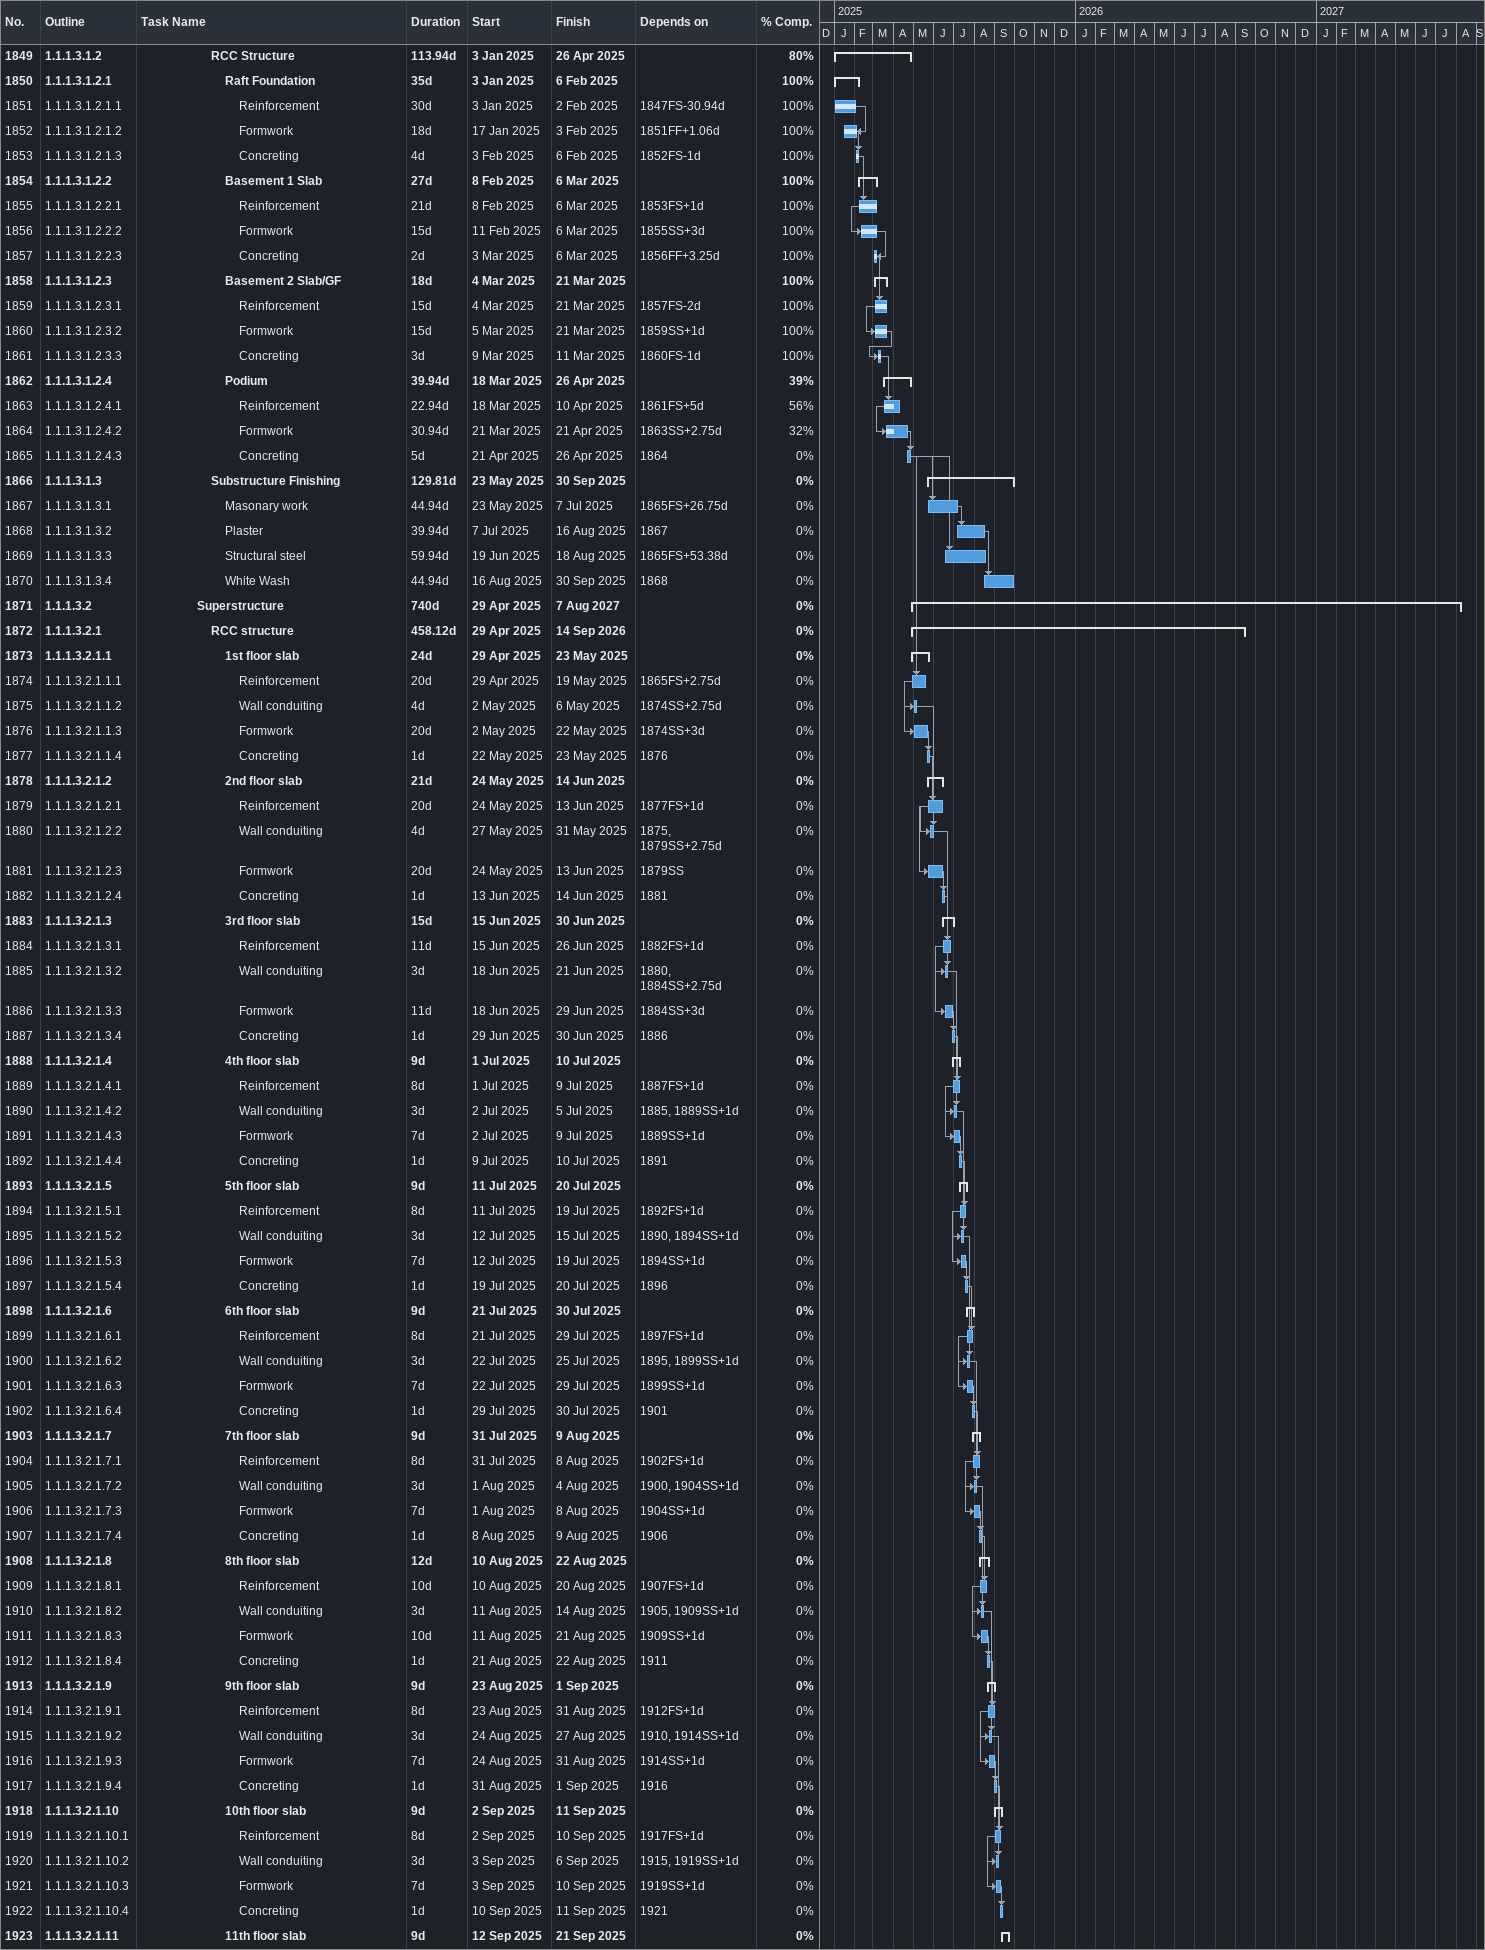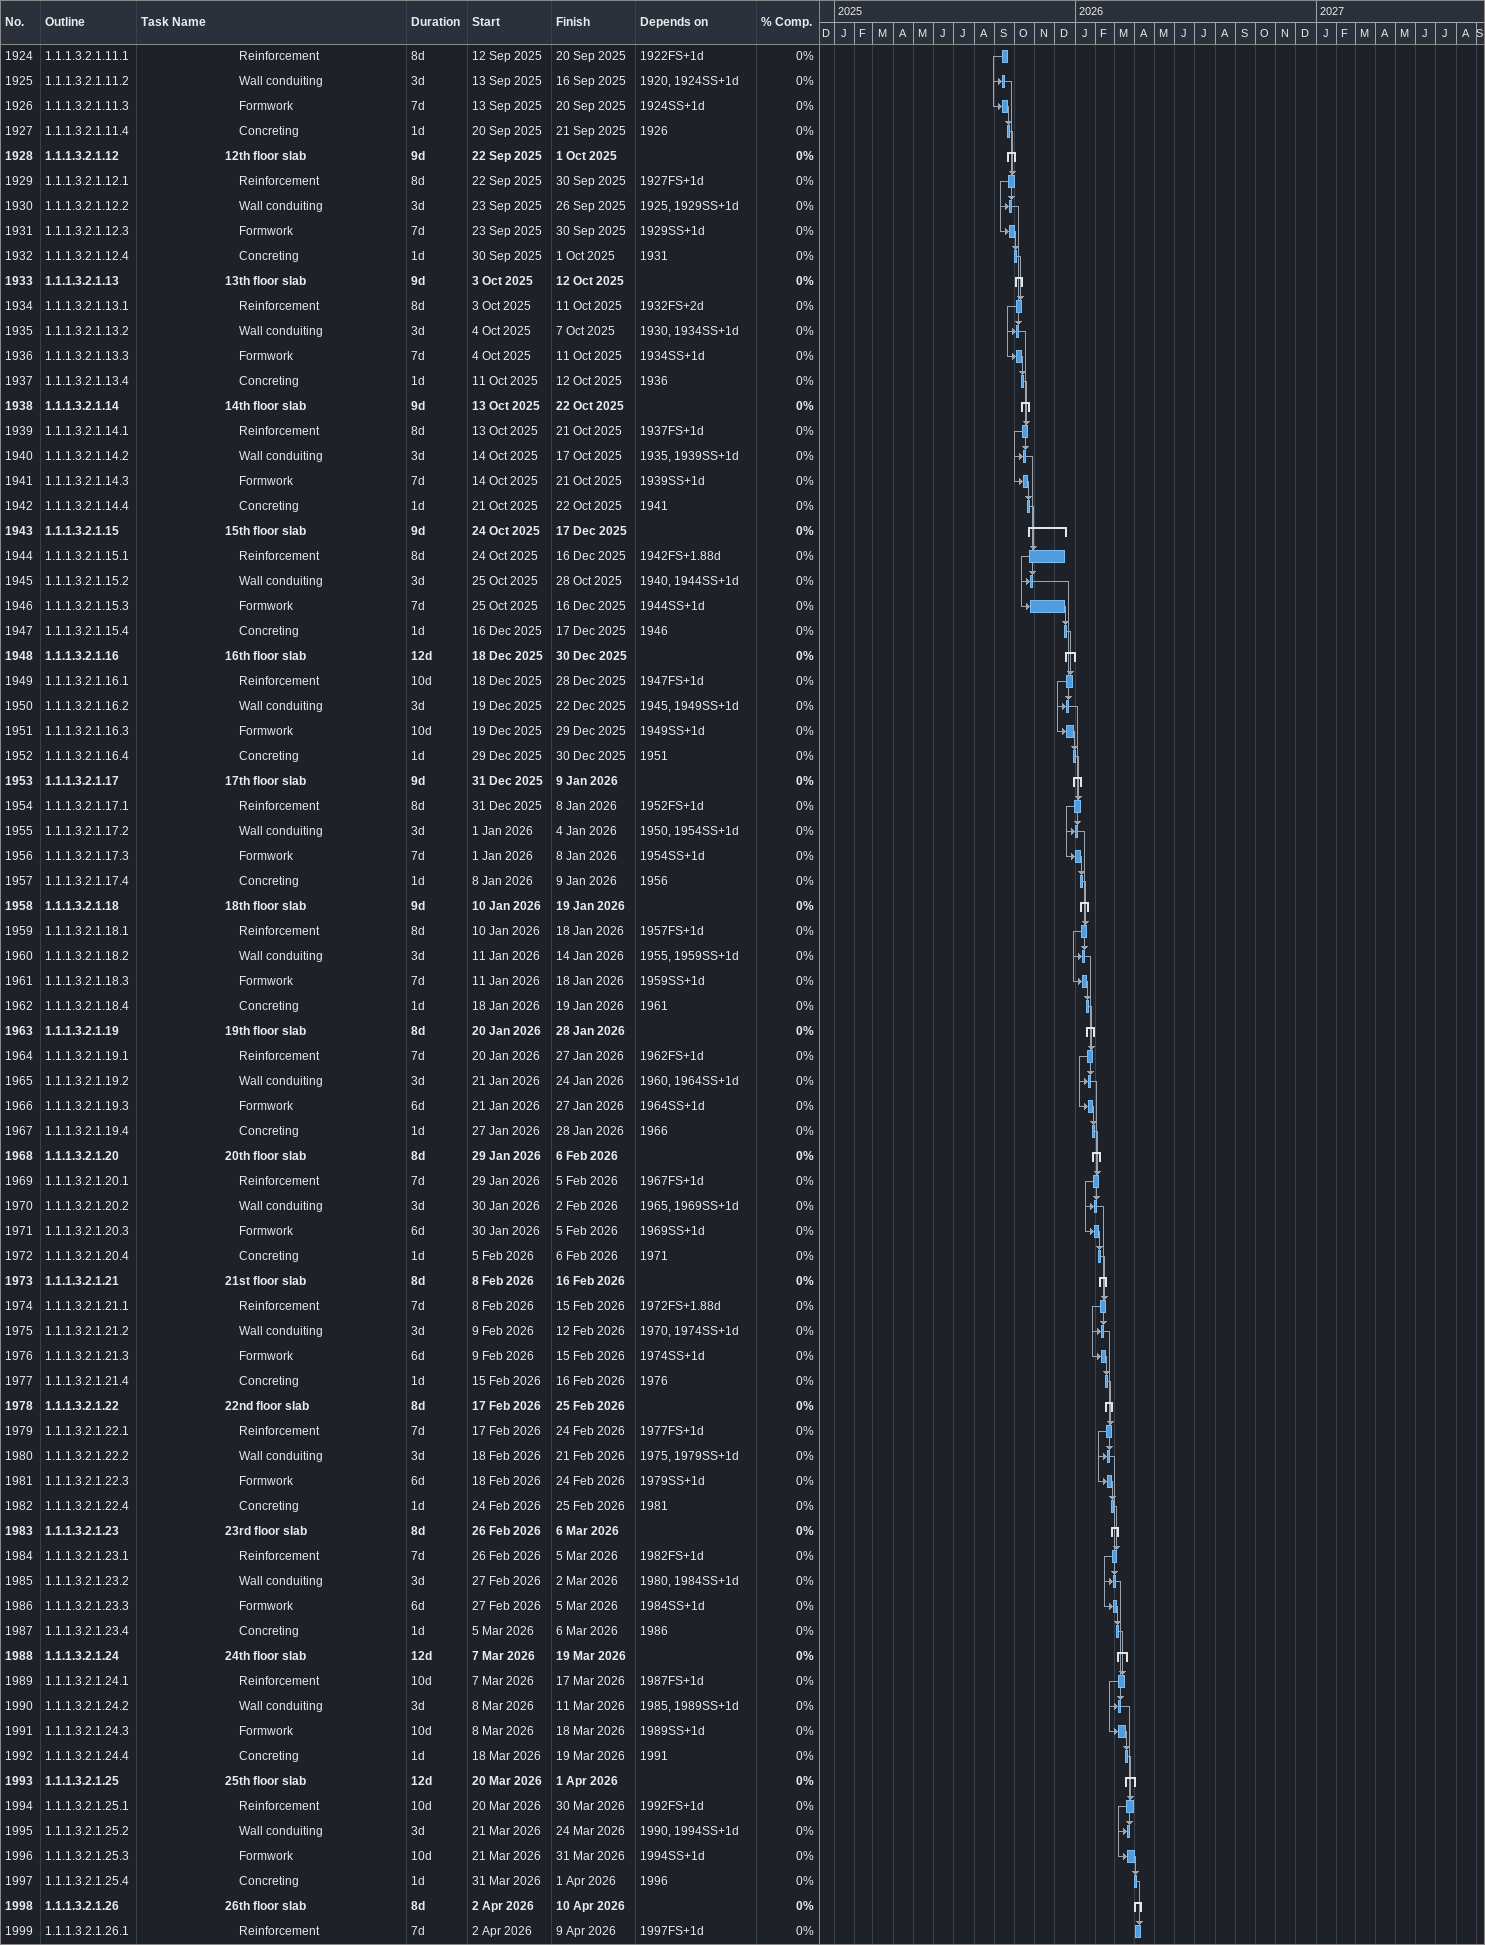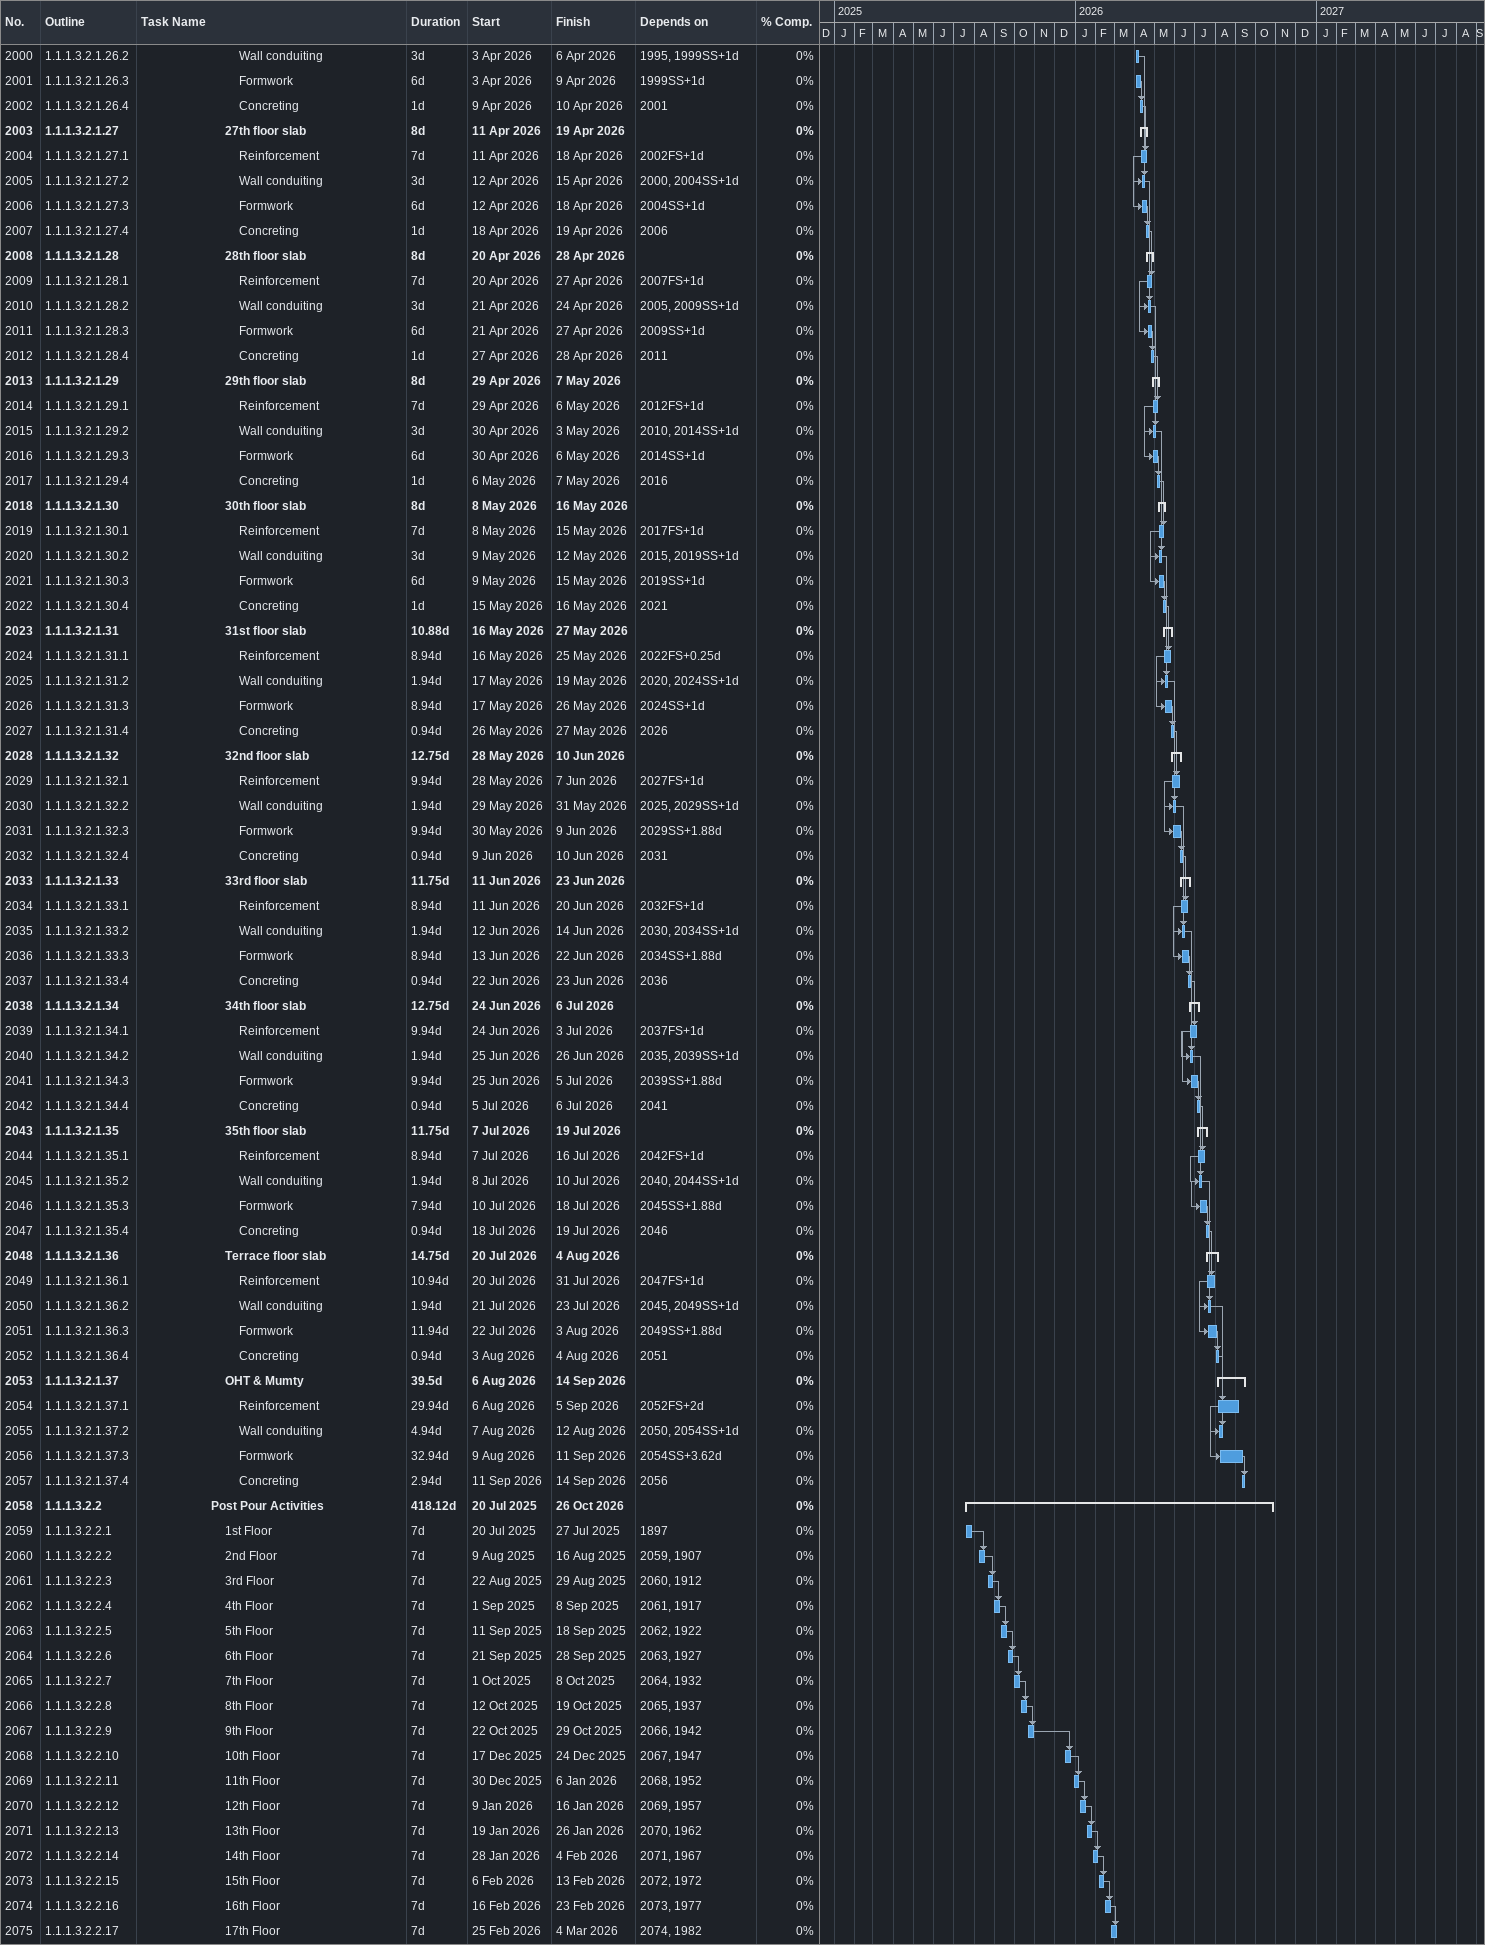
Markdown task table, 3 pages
| ID | WBS | Task | Duration | Start | Finish | Predecessors | % complete |
|---|---|---|---|---|---|---|---|
| 1849 | 1.1.1.3.1.2 | **RCC Structure** | 113.94d | 2025-01-03 | 2025-04-26 |  | 80 |
| 1850 | 1.1.1.3.1.2.1 | **Raft Foundation** | 35d | 2025-01-03 | 2025-02-06 |  | 100 |
| 1851 | 1.1.1.3.1.2.1.1 | Reinforcement | 30d | 2025-01-03 | 2025-02-02 | 1847FS-30.94d | 100 |
| 1852 | 1.1.1.3.1.2.1.2 | Formwork | 18d | 2025-01-17 | 2025-02-03 | 1851FF+1.06d | 100 |
| 1853 | 1.1.1.3.1.2.1.3 | Concreting | 4d | 2025-02-03 | 2025-02-06 | 1852FS-1d | 100 |
| 1854 | 1.1.1.3.1.2.2 | **Basement 1 Slab** | 27d | 2025-02-08 | 2025-03-06 |  | 100 |
| 1855 | 1.1.1.3.1.2.2.1 | Reinforcement | 21d | 2025-02-08 | 2025-03-06 | 1853FS+1d | 100 |
| 1856 | 1.1.1.3.1.2.2.2 | Formwork | 15d | 2025-02-11 | 2025-03-06 | 1855SS+3d | 100 |
| 1857 | 1.1.1.3.1.2.2.3 | Concreting | 2d | 2025-03-03 | 2025-03-06 | 1856FF+3.25d | 100 |
| 1858 | 1.1.1.3.1.2.3 | **Basement 2 Slab/GF** | 18d | 2025-03-04 | 2025-03-21 |  | 100 |
| 1859 | 1.1.1.3.1.2.3.1 | Reinforcement | 15d | 2025-03-04 | 2025-03-21 | 1857FS-2d | 100 |
| 1860 | 1.1.1.3.1.2.3.2 | Formwork | 15d | 2025-03-05 | 2025-03-21 | 1859SS+1d | 100 |
| 1861 | 1.1.1.3.1.2.3.3 | Concreting | 3d | 2025-03-09 | 2025-03-11 | 1860FS-1d | 100 |
| 1862 | 1.1.1.3.1.2.4 | **Podium** | 39.94d | 2025-03-18 | 2025-04-26 |  | 39 |
| 1863 | 1.1.1.3.1.2.4.1 | Reinforcement | 22.94d | 2025-03-18 | 2025-04-10 | 1861FS+5d | 56 |
| 1864 | 1.1.1.3.1.2.4.2 | Formwork | 30.94d | 2025-03-21 | 2025-04-21 | 1863SS+2.75d | 32 |
| 1865 | 1.1.1.3.1.2.4.3 | Concreting | 5d | 2025-04-21 | 2025-04-26 | 1864 | 0 |
| 1866 | 1.1.1.3.1.3 | **Substructure Finishing** | 129.81d | 2025-05-23 | 2025-09-30 |  | 0 |
| 1867 | 1.1.1.3.1.3.1 | Masonary work | 44.94d | 2025-05-23 | 2025-07-07 | 1865FS+26.75d | 0 |
| 1868 | 1.1.1.3.1.3.2 | Plaster | 39.94d | 2025-07-07 | 2025-08-16 | 1867 | 0 |
| 1869 | 1.1.1.3.1.3.3 | Structural steel | 59.94d | 2025-06-19 | 2025-08-18 | 1865FS+53.38d | 0 |
| 1870 | 1.1.1.3.1.3.4 | White Wash | 44.94d | 2025-08-16 | 2025-09-30 | 1868 | 0 |
| 1871 | 1.1.1.3.2 | **Superstructure** | 740d | 2025-04-29 | 2027-08-07 |  | 0 |
| 1872 | 1.1.1.3.2.1 | **RCC structure** | 458.12d | 2025-04-29 | 2026-09-14 |  | 0 |
| 1873 | 1.1.1.3.2.1.1 | **1st floor slab** | 24d | 2025-04-29 | 2025-05-23 |  | 0 |
| 1874 | 1.1.1.3.2.1.1.1 | Reinforcement | 20d | 2025-04-29 | 2025-05-19 | 1865FS+2.75d | 0 |
| 1875 | 1.1.1.3.2.1.1.2 | Wall conduiting | 4d | 2025-05-02 | 2025-05-06 | 1874SS+2.75d | 0 |
| 1876 | 1.1.1.3.2.1.1.3 | Formwork | 20d | 2025-05-02 | 2025-05-22 | 1874SS+3d | 0 |
| 1877 | 1.1.1.3.2.1.1.4 | Concreting | 1d | 2025-05-22 | 2025-05-23 | 1876 | 0 |
| 1878 | 1.1.1.3.2.1.2 | **2nd floor slab** | 21d | 2025-05-24 | 2025-06-14 |  | 0 |
| 1879 | 1.1.1.3.2.1.2.1 | Reinforcement | 20d | 2025-05-24 | 2025-06-13 | 1877FS+1d | 0 |
| 1880 | 1.1.1.3.2.1.2.2 | Wall conduiting | 4d | 2025-05-27 | 2025-05-31 | 1875, 1879SS+2.75d | 0 |
| 1881 | 1.1.1.3.2.1.2.3 | Formwork | 20d | 2025-05-24 | 2025-06-13 | 1879SS | 0 |
| 1882 | 1.1.1.3.2.1.2.4 | Concreting | 1d | 2025-06-13 | 2025-06-14 | 1881 | 0 |
| 1883 | 1.1.1.3.2.1.3 | **3rd floor slab** | 15d | 2025-06-15 | 2025-06-30 |  | 0 |
| 1884 | 1.1.1.3.2.1.3.1 | Reinforcement | 11d | 2025-06-15 | 2025-06-26 | 1882FS+1d | 0 |
| 1885 | 1.1.1.3.2.1.3.2 | Wall conduiting | 3d | 2025-06-18 | 2025-06-21 | 1880, 1884SS+2.75d | 0 |
| 1886 | 1.1.1.3.2.1.3.3 | Formwork | 11d | 2025-06-18 | 2025-06-29 | 1884SS+3d | 0 |
| 1887 | 1.1.1.3.2.1.3.4 | Concreting | 1d | 2025-06-29 | 2025-06-30 | 1886 | 0 |
| 1888 | 1.1.1.3.2.1.4 | **4th floor slab** | 9d | 2025-07-01 | 2025-07-10 |  | 0 |
| 1889 | 1.1.1.3.2.1.4.1 | Reinforcement | 8d | 2025-07-01 | 2025-07-09 | 1887FS+1d | 0 |
| 1890 | 1.1.1.3.2.1.4.2 | Wall conduiting | 3d | 2025-07-02 | 2025-07-05 | 1885, 1889SS+1d | 0 |
| 1891 | 1.1.1.3.2.1.4.3 | Formwork | 7d | 2025-07-02 | 2025-07-09 | 1889SS+1d | 0 |
| 1892 | 1.1.1.3.2.1.4.4 | Concreting | 1d | 2025-07-09 | 2025-07-10 | 1891 | 0 |
| 1893 | 1.1.1.3.2.1.5 | **5th floor slab** | 9d | 2025-07-11 | 2025-07-20 |  | 0 |
| 1894 | 1.1.1.3.2.1.5.1 | Reinforcement | 8d | 2025-07-11 | 2025-07-19 | 1892FS+1d | 0 |
| 1895 | 1.1.1.3.2.1.5.2 | Wall conduiting | 3d | 2025-07-12 | 2025-07-15 | 1890, 1894SS+1d | 0 |
| 1896 | 1.1.1.3.2.1.5.3 | Formwork | 7d | 2025-07-12 | 2025-07-19 | 1894SS+1d | 0 |
| 1897 | 1.1.1.3.2.1.5.4 | Concreting | 1d | 2025-07-19 | 2025-07-20 | 1896 | 0 |
| 1898 | 1.1.1.3.2.1.6 | **6th floor slab** | 9d | 2025-07-21 | 2025-07-30 |  | 0 |
| 1899 | 1.1.1.3.2.1.6.1 | Reinforcement | 8d | 2025-07-21 | 2025-07-29 | 1897FS+1d | 0 |
| 1900 | 1.1.1.3.2.1.6.2 | Wall conduiting | 3d | 2025-07-22 | 2025-07-25 | 1895, 1899SS+1d | 0 |
| 1901 | 1.1.1.3.2.1.6.3 | Formwork | 7d | 2025-07-22 | 2025-07-29 | 1899SS+1d | 0 |
| 1902 | 1.1.1.3.2.1.6.4 | Concreting | 1d | 2025-07-29 | 2025-07-30 | 1901 | 0 |
| 1903 | 1.1.1.3.2.1.7 | **7th floor slab** | 9d | 2025-07-31 | 2025-08-09 |  | 0 |
| 1904 | 1.1.1.3.2.1.7.1 | Reinforcement | 8d | 2025-07-31 | 2025-08-08 | 1902FS+1d | 0 |
| 1905 | 1.1.1.3.2.1.7.2 | Wall conduiting | 3d | 2025-08-01 | 2025-08-04 | 1900, 1904SS+1d | 0 |
| 1906 | 1.1.1.3.2.1.7.3 | Formwork | 7d | 2025-08-01 | 2025-08-08 | 1904SS+1d | 0 |
| 1907 | 1.1.1.3.2.1.7.4 | Concreting | 1d | 2025-08-08 | 2025-08-09 | 1906 | 0 |
| 1908 | 1.1.1.3.2.1.8 | **8th floor slab** | 12d | 2025-08-10 | 2025-08-22 |  | 0 |
| 1909 | 1.1.1.3.2.1.8.1 | Reinforcement | 10d | 2025-08-10 | 2025-08-20 | 1907FS+1d | 0 |
| 1910 | 1.1.1.3.2.1.8.2 | Wall conduiting | 3d | 2025-08-11 | 2025-08-14 | 1905, 1909SS+1d | 0 |
| 1911 | 1.1.1.3.2.1.8.3 | Formwork | 10d | 2025-08-11 | 2025-08-21 | 1909SS+1d | 0 |
| 1912 | 1.1.1.3.2.1.8.4 | Concreting | 1d | 2025-08-21 | 2025-08-22 | 1911 | 0 |
| 1913 | 1.1.1.3.2.1.9 | **9th floor slab** | 9d | 2025-08-23 | 2025-09-01 |  | 0 |
| 1914 | 1.1.1.3.2.1.9.1 | Reinforcement | 8d | 2025-08-23 | 2025-08-31 | 1912FS+1d | 0 |
| 1915 | 1.1.1.3.2.1.9.2 | Wall conduiting | 3d | 2025-08-24 | 2025-08-27 | 1910, 1914SS+1d | 0 |
| 1916 | 1.1.1.3.2.1.9.3 | Formwork | 7d | 2025-08-24 | 2025-08-31 | 1914SS+1d | 0 |
| 1917 | 1.1.1.3.2.1.9.4 | Concreting | 1d | 2025-08-31 | 2025-09-01 | 1916 | 0 |
| 1918 | 1.1.1.3.2.1.10 | **10th floor slab** | 9d | 2025-09-02 | 2025-09-11 |  | 0 |
| 1919 | 1.1.1.3.2.1.10.1 | Reinforcement | 8d | 2025-09-02 | 2025-09-10 | 1917FS+1d | 0 |
| 1920 | 1.1.1.3.2.1.10.2 | Wall conduiting | 3d | 2025-09-03 | 2025-09-06 | 1915, 1919SS+1d | 0 |
| 1921 | 1.1.1.3.2.1.10.3 | Formwork | 7d | 2025-09-03 | 2025-09-10 | 1919SS+1d | 0 |
| 1922 | 1.1.1.3.2.1.10.4 | Concreting | 1d | 2025-09-10 | 2025-09-11 | 1921 | 0 |
| 1923 | 1.1.1.3.2.1.11 | **11th floor slab** | 9d | 2025-09-12 | 2025-09-21 |  | 0 |
| 1924 | 1.1.1.3.2.1.11.1 | Reinforcement | 8d | 2025-09-12 | 2025-09-20 | 1922FS+1d | 0 |
| 1925 | 1.1.1.3.2.1.11.2 | Wall conduiting | 3d | 2025-09-13 | 2025-09-16 | 1920, 1924SS+1d | 0 |
| 1926 | 1.1.1.3.2.1.11.3 | Formwork | 7d | 2025-09-13 | 2025-09-20 | 1924SS+1d | 0 |
| 1927 | 1.1.1.3.2.1.11.4 | Concreting | 1d | 2025-09-20 | 2025-09-21 | 1926 | 0 |
| 1928 | 1.1.1.3.2.1.12 | **12th floor slab** | 9d | 2025-09-22 | 2025-10-01 |  | 0 |
| 1929 | 1.1.1.3.2.1.12.1 | Reinforcement | 8d | 2025-09-22 | 2025-09-30 | 1927FS+1d | 0 |
| 1930 | 1.1.1.3.2.1.12.2 | Wall conduiting | 3d | 2025-09-23 | 2025-09-26 | 1925, 1929SS+1d | 0 |
| 1931 | 1.1.1.3.2.1.12.3 | Formwork | 7d | 2025-09-23 | 2025-09-30 | 1929SS+1d | 0 |
| 1932 | 1.1.1.3.2.1.12.4 | Concreting | 1d | 2025-09-30 | 2025-10-01 | 1931 | 0 |
| 1933 | 1.1.1.3.2.1.13 | **13th floor slab** | 9d | 2025-10-03 | 2025-10-12 |  | 0 |
| 1934 | 1.1.1.3.2.1.13.1 | Reinforcement | 8d | 2025-10-03 | 2025-10-11 | 1932FS+2d | 0 |
| 1935 | 1.1.1.3.2.1.13.2 | Wall conduiting | 3d | 2025-10-04 | 2025-10-07 | 1930, 1934SS+1d | 0 |
| 1936 | 1.1.1.3.2.1.13.3 | Formwork | 7d | 2025-10-04 | 2025-10-11 | 1934SS+1d | 0 |
| 1937 | 1.1.1.3.2.1.13.4 | Concreting | 1d | 2025-10-11 | 2025-10-12 | 1936 | 0 |
| 1938 | 1.1.1.3.2.1.14 | **14th floor slab** | 9d | 2025-10-13 | 2025-10-22 |  | 0 |
| 1939 | 1.1.1.3.2.1.14.1 | Reinforcement | 8d | 2025-10-13 | 2025-10-21 | 1937FS+1d | 0 |
| 1940 | 1.1.1.3.2.1.14.2 | Wall conduiting | 3d | 2025-10-14 | 2025-10-17 | 1935, 1939SS+1d | 0 |
| 1941 | 1.1.1.3.2.1.14.3 | Formwork | 7d | 2025-10-14 | 2025-10-21 | 1939SS+1d | 0 |
| 1942 | 1.1.1.3.2.1.14.4 | Concreting | 1d | 2025-10-21 | 2025-10-22 | 1941 | 0 |
| 1943 | 1.1.1.3.2.1.15 | **15th floor slab** | 9d | 2025-10-24 | 2025-12-17 |  | 0 |
| 1944 | 1.1.1.3.2.1.15.1 | Reinforcement | 8d | 2025-10-24 | 2025-12-16 | 1942FS+1.88d | 0 |
| 1945 | 1.1.1.3.2.1.15.2 | Wall conduiting | 3d | 2025-10-25 | 2025-10-28 | 1940, 1944SS+1d | 0 |
| 1946 | 1.1.1.3.2.1.15.3 | Formwork | 7d | 2025-10-25 | 2025-12-16 | 1944SS+1d | 0 |
| 1947 | 1.1.1.3.2.1.15.4 | Concreting | 1d | 2025-12-16 | 2025-12-17 | 1946 | 0 |
| 1948 | 1.1.1.3.2.1.16 | **16th floor slab** | 12d | 2025-12-18 | 2025-12-30 |  | 0 |
| 1949 | 1.1.1.3.2.1.16.1 | Reinforcement | 10d | 2025-12-18 | 2025-12-28 | 1947FS+1d | 0 |
| 1950 | 1.1.1.3.2.1.16.2 | Wall conduiting | 3d | 2025-12-19 | 2025-12-22 | 1945, 1949SS+1d | 0 |
| 1951 | 1.1.1.3.2.1.16.3 | Formwork | 10d | 2025-12-19 | 2025-12-29 | 1949SS+1d | 0 |
| 1952 | 1.1.1.3.2.1.16.4 | Concreting | 1d | 2025-12-29 | 2025-12-30 | 1951 | 0 |
| 1953 | 1.1.1.3.2.1.17 | **17th floor slab** | 9d | 2025-12-31 | 2026-01-09 |  | 0 |
| 1954 | 1.1.1.3.2.1.17.1 | Reinforcement | 8d | 2025-12-31 | 2026-01-08 | 1952FS+1d | 0 |
| 1955 | 1.1.1.3.2.1.17.2 | Wall conduiting | 3d | 2026-01-01 | 2026-01-04 | 1950, 1954SS+1d | 0 |
| 1956 | 1.1.1.3.2.1.17.3 | Formwork | 7d | 2026-01-01 | 2026-01-08 | 1954SS+1d | 0 |
| 1957 | 1.1.1.3.2.1.17.4 | Concreting | 1d | 2026-01-08 | 2026-01-09 | 1956 | 0 |
| 1958 | 1.1.1.3.2.1.18 | **18th floor slab** | 9d | 2026-01-10 | 2026-01-19 |  | 0 |
| 1959 | 1.1.1.3.2.1.18.1 | Reinforcement | 8d | 2026-01-10 | 2026-01-18 | 1957FS+1d | 0 |
| 1960 | 1.1.1.3.2.1.18.2 | Wall conduiting | 3d | 2026-01-11 | 2026-01-14 | 1955, 1959SS+1d | 0 |
| 1961 | 1.1.1.3.2.1.18.3 | Formwork | 7d | 2026-01-11 | 2026-01-18 | 1959SS+1d | 0 |
| 1962 | 1.1.1.3.2.1.18.4 | Concreting | 1d | 2026-01-18 | 2026-01-19 | 1961 | 0 |
| 1963 | 1.1.1.3.2.1.19 | **19th floor slab** | 8d | 2026-01-20 | 2026-01-28 |  | 0 |
| 1964 | 1.1.1.3.2.1.19.1 | Reinforcement | 7d | 2026-01-20 | 2026-01-27 | 1962FS+1d | 0 |
| 1965 | 1.1.1.3.2.1.19.2 | Wall conduiting | 3d | 2026-01-21 | 2026-01-24 | 1960, 1964SS+1d | 0 |
| 1966 | 1.1.1.3.2.1.19.3 | Formwork | 6d | 2026-01-21 | 2026-01-27 | 1964SS+1d | 0 |
| 1967 | 1.1.1.3.2.1.19.4 | Concreting | 1d | 2026-01-27 | 2026-01-28 | 1966 | 0 |
| 1968 | 1.1.1.3.2.1.20 | **20th floor slab** | 8d | 2026-01-29 | 2026-02-06 |  | 0 |
| 1969 | 1.1.1.3.2.1.20.1 | Reinforcement | 7d | 2026-01-29 | 2026-02-05 | 1967FS+1d | 0 |
| 1970 | 1.1.1.3.2.1.20.2 | Wall conduiting | 3d | 2026-01-30 | 2026-02-02 | 1965, 1969SS+1d | 0 |
| 1971 | 1.1.1.3.2.1.20.3 | Formwork | 6d | 2026-01-30 | 2026-02-05 | 1969SS+1d | 0 |
| 1972 | 1.1.1.3.2.1.20.4 | Concreting | 1d | 2026-02-05 | 2026-02-06 | 1971 | 0 |
| 1973 | 1.1.1.3.2.1.21 | **21st floor slab** | 8d | 2026-02-08 | 2026-02-16 |  | 0 |
| 1974 | 1.1.1.3.2.1.21.1 | Reinforcement | 7d | 2026-02-08 | 2026-02-15 | 1972FS+1.88d | 0 |
| 1975 | 1.1.1.3.2.1.21.2 | Wall conduiting | 3d | 2026-02-09 | 2026-02-12 | 1970, 1974SS+1d | 0 |
| 1976 | 1.1.1.3.2.1.21.3 | Formwork | 6d | 2026-02-09 | 2026-02-15 | 1974SS+1d | 0 |
| 1977 | 1.1.1.3.2.1.21.4 | Concreting | 1d | 2026-02-15 | 2026-02-16 | 1976 | 0 |
| 1978 | 1.1.1.3.2.1.22 | **22nd floor slab** | 8d | 2026-02-17 | 2026-02-25 |  | 0 |
| 1979 | 1.1.1.3.2.1.22.1 | Reinforcement | 7d | 2026-02-17 | 2026-02-24 | 1977FS+1d | 0 |
| 1980 | 1.1.1.3.2.1.22.2 | Wall conduiting | 3d | 2026-02-18 | 2026-02-21 | 1975, 1979SS+1d | 0 |
| 1981 | 1.1.1.3.2.1.22.3 | Formwork | 6d | 2026-02-18 | 2026-02-24 | 1979SS+1d | 0 |
| 1982 | 1.1.1.3.2.1.22.4 | Concreting | 1d | 2026-02-24 | 2026-02-25 | 1981 | 0 |
| 1983 | 1.1.1.3.2.1.23 | **23rd floor slab** | 8d | 2026-02-26 | 2026-03-06 |  | 0 |
| 1984 | 1.1.1.3.2.1.23.1 | Reinforcement | 7d | 2026-02-26 | 2026-03-05 | 1982FS+1d | 0 |
| 1985 | 1.1.1.3.2.1.23.2 | Wall conduiting | 3d | 2026-02-27 | 2026-03-02 | 1980, 1984SS+1d | 0 |
| 1986 | 1.1.1.3.2.1.23.3 | Formwork | 6d | 2026-02-27 | 2026-03-05 | 1984SS+1d | 0 |
| 1987 | 1.1.1.3.2.1.23.4 | Concreting | 1d | 2026-03-05 | 2026-03-06 | 1986 | 0 |
| 1988 | 1.1.1.3.2.1.24 | **24th floor slab** | 12d | 2026-03-07 | 2026-03-19 |  | 0 |
| 1989 | 1.1.1.3.2.1.24.1 | Reinforcement | 10d | 2026-03-07 | 2026-03-17 | 1987FS+1d | 0 |
| 1990 | 1.1.1.3.2.1.24.2 | Wall conduiting | 3d | 2026-03-08 | 2026-03-11 | 1985, 1989SS+1d | 0 |
| 1991 | 1.1.1.3.2.1.24.3 | Formwork | 10d | 2026-03-08 | 2026-03-18 | 1989SS+1d | 0 |
| 1992 | 1.1.1.3.2.1.24.4 | Concreting | 1d | 2026-03-18 | 2026-03-19 | 1991 | 0 |
| 1993 | 1.1.1.3.2.1.25 | **25th floor slab** | 12d | 2026-03-20 | 2026-04-01 |  | 0 |
| 1994 | 1.1.1.3.2.1.25.1 | Reinforcement | 10d | 2026-03-20 | 2026-03-30 | 1992FS+1d | 0 |
| 1995 | 1.1.1.3.2.1.25.2 | Wall conduiting | 3d | 2026-03-21 | 2026-03-24 | 1990, 1994SS+1d | 0 |
| 1996 | 1.1.1.3.2.1.25.3 | Formwork | 10d | 2026-03-21 | 2026-03-31 | 1994SS+1d | 0 |
| 1997 | 1.1.1.3.2.1.25.4 | Concreting | 1d | 2026-03-31 | 2026-04-01 | 1996 | 0 |
| 1998 | 1.1.1.3.2.1.26 | **26th floor slab** | 8d | 2026-04-02 | 2026-04-10 |  | 0 |
| 1999 | 1.1.1.3.2.1.26.1 | Reinforcement | 7d | 2026-04-02 | 2026-04-09 | 1997FS+1d | 0 |
| 2000 | 1.1.1.3.2.1.26.2 | Wall conduiting | 3d | 2026-04-03 | 2026-04-06 | 1995, 1999SS+1d | 0 |
| 2001 | 1.1.1.3.2.1.26.3 | Formwork | 6d | 2026-04-03 | 2026-04-09 | 1999SS+1d | 0 |
| 2002 | 1.1.1.3.2.1.26.4 | Concreting | 1d | 2026-04-09 | 2026-04-10 | 2001 | 0 |
| 2003 | 1.1.1.3.2.1.27 | **27th floor slab** | 8d | 2026-04-11 | 2026-04-19 |  | 0 |
| 2004 | 1.1.1.3.2.1.27.1 | Reinforcement | 7d | 2026-04-11 | 2026-04-18 | 2002FS+1d | 0 |
| 2005 | 1.1.1.3.2.1.27.2 | Wall conduiting | 3d | 2026-04-12 | 2026-04-15 | 2000, 2004SS+1d | 0 |
| 2006 | 1.1.1.3.2.1.27.3 | Formwork | 6d | 2026-04-12 | 2026-04-18 | 2004SS+1d | 0 |
| 2007 | 1.1.1.3.2.1.27.4 | Concreting | 1d | 2026-04-18 | 2026-04-19 | 2006 | 0 |
| 2008 | 1.1.1.3.2.1.28 | **28th floor slab** | 8d | 2026-04-20 | 2026-04-28 |  | 0 |
| 2009 | 1.1.1.3.2.1.28.1 | Reinforcement | 7d | 2026-04-20 | 2026-04-27 | 2007FS+1d | 0 |
| 2010 | 1.1.1.3.2.1.28.2 | Wall conduiting | 3d | 2026-04-21 | 2026-04-24 | 2005, 2009SS+1d | 0 |
| 2011 | 1.1.1.3.2.1.28.3 | Formwork | 6d | 2026-04-21 | 2026-04-27 | 2009SS+1d | 0 |
| 2012 | 1.1.1.3.2.1.28.4 | Concreting | 1d | 2026-04-27 | 2026-04-28 | 2011 | 0 |
| 2013 | 1.1.1.3.2.1.29 | **29th floor slab** | 8d | 2026-04-29 | 2026-05-07 |  | 0 |
| 2014 | 1.1.1.3.2.1.29.1 | Reinforcement | 7d | 2026-04-29 | 2026-05-06 | 2012FS+1d | 0 |
| 2015 | 1.1.1.3.2.1.29.2 | Wall conduiting | 3d | 2026-04-30 | 2026-05-03 | 2010, 2014SS+1d | 0 |
| 2016 | 1.1.1.3.2.1.29.3 | Formwork | 6d | 2026-04-30 | 2026-05-06 | 2014SS+1d | 0 |
| 2017 | 1.1.1.3.2.1.29.4 | Concreting | 1d | 2026-05-06 | 2026-05-07 | 2016 | 0 |
| 2018 | 1.1.1.3.2.1.30 | **30th floor slab** | 8d | 2026-05-08 | 2026-05-16 |  | 0 |
| 2019 | 1.1.1.3.2.1.30.1 | Reinforcement | 7d | 2026-05-08 | 2026-05-15 | 2017FS+1d | 0 |
| 2020 | 1.1.1.3.2.1.30.2 | Wall conduiting | 3d | 2026-05-09 | 2026-05-12 | 2015, 2019SS+1d | 0 |
| 2021 | 1.1.1.3.2.1.30.3 | Formwork | 6d | 2026-05-09 | 2026-05-15 | 2019SS+1d | 0 |
| 2022 | 1.1.1.3.2.1.30.4 | Concreting | 1d | 2026-05-15 | 2026-05-16 | 2021 | 0 |
| 2023 | 1.1.1.3.2.1.31 | **31st floor slab** | 10.88d | 2026-05-16 | 2026-05-27 |  | 0 |
| 2024 | 1.1.1.3.2.1.31.1 | Reinforcement | 8.94d | 2026-05-16 | 2026-05-25 | 2022FS+0.25d | 0 |
| 2025 | 1.1.1.3.2.1.31.2 | Wall conduiting | 1.94d | 2026-05-17 | 2026-05-19 | 2020, 2024SS+1d | 0 |
| 2026 | 1.1.1.3.2.1.31.3 | Formwork | 8.94d | 2026-05-17 | 2026-05-26 | 2024SS+1d | 0 |
| 2027 | 1.1.1.3.2.1.31.4 | Concreting | 0.94d | 2026-05-26 | 2026-05-27 | 2026 | 0 |
| 2028 | 1.1.1.3.2.1.32 | **32nd floor slab** | 12.75d | 2026-05-28 | 2026-06-10 |  | 0 |
| 2029 | 1.1.1.3.2.1.32.1 | Reinforcement | 9.94d | 2026-05-28 | 2026-06-07 | 2027FS+1d | 0 |
| 2030 | 1.1.1.3.2.1.32.2 | Wall conduiting | 1.94d | 2026-05-29 | 2026-05-31 | 2025, 2029SS+1d | 0 |
| 2031 | 1.1.1.3.2.1.32.3 | Formwork | 9.94d | 2026-05-30 | 2026-06-09 | 2029SS+1.88d | 0 |
| 2032 | 1.1.1.3.2.1.32.4 | Concreting | 0.94d | 2026-06-09 | 2026-06-10 | 2031 | 0 |
| 2033 | 1.1.1.3.2.1.33 | **33rd floor slab** | 11.75d | 2026-06-11 | 2026-06-23 |  | 0 |
| 2034 | 1.1.1.3.2.1.33.1 | Reinforcement | 8.94d | 2026-06-11 | 2026-06-20 | 2032FS+1d | 0 |
| 2035 | 1.1.1.3.2.1.33.2 | Wall conduiting | 1.94d | 2026-06-12 | 2026-06-14 | 2030, 2034SS+1d | 0 |
| 2036 | 1.1.1.3.2.1.33.3 | Formwork | 8.94d | 2026-06-13 | 2026-06-22 | 2034SS+1.88d | 0 |
| 2037 | 1.1.1.3.2.1.33.4 | Concreting | 0.94d | 2026-06-22 | 2026-06-23 | 2036 | 0 |
| 2038 | 1.1.1.3.2.1.34 | **34th floor slab** | 12.75d | 2026-06-24 | 2026-07-06 |  | 0 |
| 2039 | 1.1.1.3.2.1.34.1 | Reinforcement | 9.94d | 2026-06-24 | 2026-07-03 | 2037FS+1d | 0 |
| 2040 | 1.1.1.3.2.1.34.2 | Wall conduiting | 1.94d | 2026-06-25 | 2026-06-26 | 2035, 2039SS+1d | 0 |
| 2041 | 1.1.1.3.2.1.34.3 | Formwork | 9.94d | 2026-06-25 | 2026-07-05 | 2039SS+1.88d | 0 |
| 2042 | 1.1.1.3.2.1.34.4 | Concreting | 0.94d | 2026-07-05 | 2026-07-06 | 2041 | 0 |
| 2043 | 1.1.1.3.2.1.35 | **35th floor slab** | 11.75d | 2026-07-07 | 2026-07-19 |  | 0 |
| 2044 | 1.1.1.3.2.1.35.1 | Reinforcement | 8.94d | 2026-07-07 | 2026-07-16 | 2042FS+1d | 0 |
| 2045 | 1.1.1.3.2.1.35.2 | Wall conduiting | 1.94d | 2026-07-08 | 2026-07-10 | 2040, 2044SS+1d | 0 |
| 2046 | 1.1.1.3.2.1.35.3 | Formwork | 7.94d | 2026-07-10 | 2026-07-18 | 2045SS+1.88d | 0 |
| 2047 | 1.1.1.3.2.1.35.4 | Concreting | 0.94d | 2026-07-18 | 2026-07-19 | 2046 | 0 |
| 2048 | 1.1.1.3.2.1.36 | **Terrace floor slab** | 14.75d | 2026-07-20 | 2026-08-04 |  | 0 |
| 2049 | 1.1.1.3.2.1.36.1 | Reinforcement | 10.94d | 2026-07-20 | 2026-07-31 | 2047FS+1d | 0 |
| 2050 | 1.1.1.3.2.1.36.2 | Wall conduiting | 1.94d | 2026-07-21 | 2026-07-23 | 2045, 2049SS+1d | 0 |
| 2051 | 1.1.1.3.2.1.36.3 | Formwork | 11.94d | 2026-07-22 | 2026-08-03 | 2049SS+1.88d | 0 |
| 2052 | 1.1.1.3.2.1.36.4 | Concreting | 0.94d | 2026-08-03 | 2026-08-04 | 2051 | 0 |
| 2053 | 1.1.1.3.2.1.37 | **OHT & Mumty** | 39.5d | 2026-08-06 | 2026-09-14 |  | 0 |
| 2054 | 1.1.1.3.2.1.37.1 | Reinforcement | 29.94d | 2026-08-06 | 2026-09-05 | 2052FS+2d | 0 |
| 2055 | 1.1.1.3.2.1.37.2 | Wall conduiting | 4.94d | 2026-08-07 | 2026-08-12 | 2050, 2054SS+1d | 0 |
| 2056 | 1.1.1.3.2.1.37.3 | Formwork | 32.94d | 2026-08-09 | 2026-09-11 | 2054SS+3.62d | 0 |
| 2057 | 1.1.1.3.2.1.37.4 | Concreting | 2.94d | 2026-09-11 | 2026-09-14 | 2056 | 0 |
| 2058 | 1.1.1.3.2.2 | **Post Pour Activities** | 418.12d | 2025-07-20 | 2026-10-26 |  | 0 |
| 2059 | 1.1.1.3.2.2.1 | 1st Floor | 7d | 2025-07-20 | 2025-07-27 | 1897 | 0 |
| 2060 | 1.1.1.3.2.2.2 | 2nd Floor | 7d | 2025-08-09 | 2025-08-16 | 2059, 1907 | 0 |
| 2061 | 1.1.1.3.2.2.3 | 3rd Floor | 7d | 2025-08-22 | 2025-08-29 | 2060, 1912 | 0 |
| 2062 | 1.1.1.3.2.2.4 | 4th Floor | 7d | 2025-09-01 | 2025-09-08 | 2061, 1917 | 0 |
| 2063 | 1.1.1.3.2.2.5 | 5th Floor | 7d | 2025-09-11 | 2025-09-18 | 2062, 1922 | 0 |
| 2064 | 1.1.1.3.2.2.6 | 6th Floor | 7d | 2025-09-21 | 2025-09-28 | 2063, 1927 | 0 |
| 2065 | 1.1.1.3.2.2.7 | 7th Floor | 7d | 2025-10-01 | 2025-10-08 | 2064, 1932 | 0 |
| 2066 | 1.1.1.3.2.2.8 | 8th Floor | 7d | 2025-10-12 | 2025-10-19 | 2065, 1937 | 0 |
| 2067 | 1.1.1.3.2.2.9 | 9th Floor | 7d | 2025-10-22 | 2025-10-29 | 2066, 1942 | 0 |
| 2068 | 1.1.1.3.2.2.10 | 10th Floor | 7d | 2025-12-17 | 2025-12-24 | 2067, 1947 | 0 |
| 2069 | 1.1.1.3.2.2.11 | 11th Floor | 7d | 2025-12-30 | 2026-01-06 | 2068, 1952 | 0 |
| 2070 | 1.1.1.3.2.2.12 | 12th Floor | 7d | 2026-01-09 | 2026-01-16 | 2069, 1957 | 0 |
| 2071 | 1.1.1.3.2.2.13 | 13th Floor | 7d | 2026-01-19 | 2026-01-26 | 2070, 1962 | 0 |
| 2072 | 1.1.1.3.2.2.14 | 14th Floor | 7d | 2026-01-28 | 2026-02-04 | 2071, 1967 | 0 |
| 2073 | 1.1.1.3.2.2.15 | 15th Floor | 7d | 2026-02-06 | 2026-02-13 | 2072, 1972 | 0 |
| 2074 | 1.1.1.3.2.2.16 | 16th Floor | 7d | 2026-02-16 | 2026-02-23 | 2073, 1977 | 0 |
| 2075 | 1.1.1.3.2.2.17 | 17th Floor | 7d | 2026-02-25 | 2026-03-04 | 2074, 1982 | 0 |
